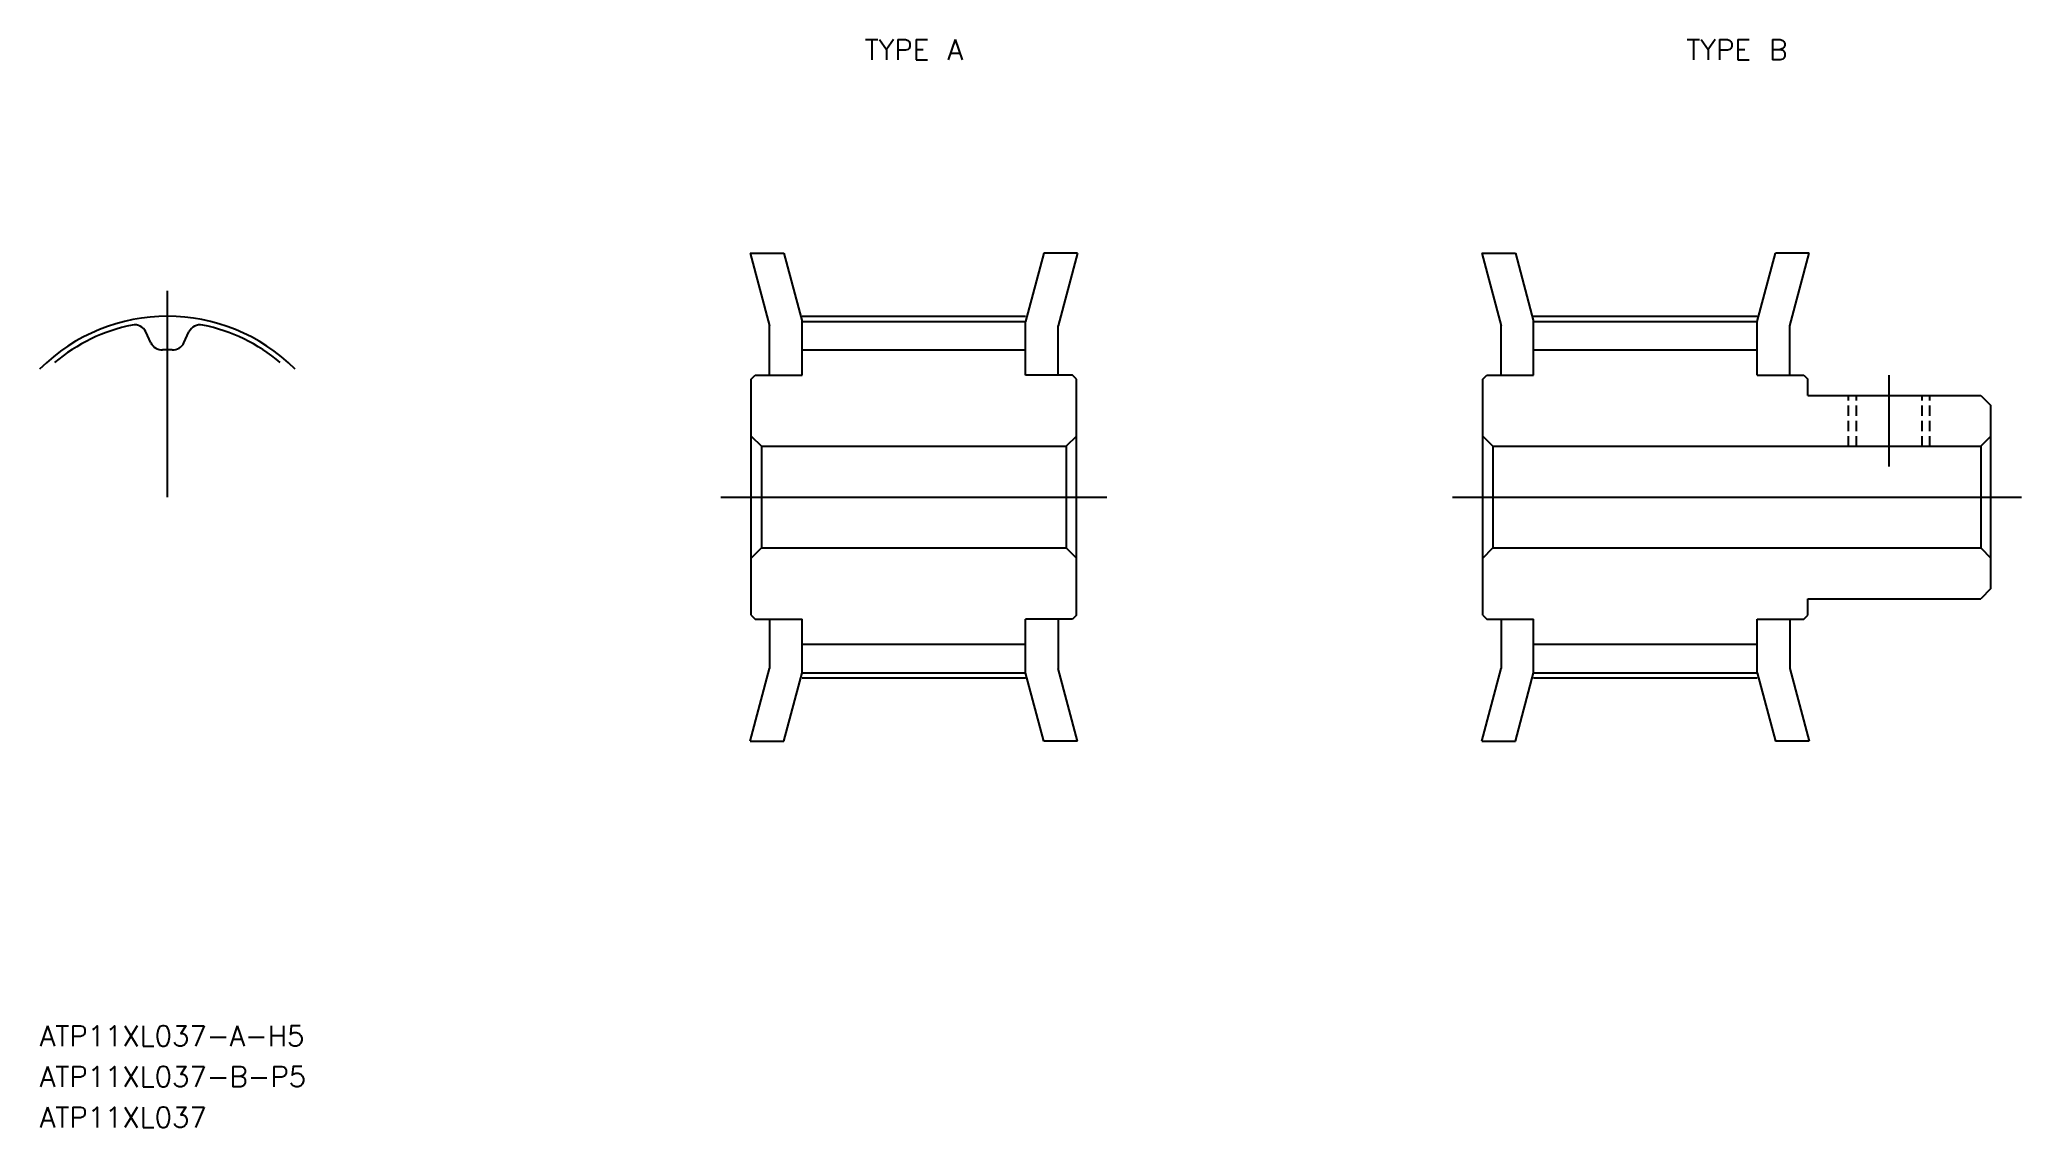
# Model space of a CAD drawing. Extents: x 60.4 to 157.9, y 17.2 to 70.7.
import ezdxf
from ezdxf.enums import TextEntityAlignment as Align

# ---------------------------------------------------------------- set-up
doc = ezdxf.new("R2010")
doc.units = 0
doc.linetypes.add('CENTER', pattern=[50.8, 31.75, -6.35, 6.35, -6.35])
doc.linetypes.add('DASHED', pattern=[0.75, 0.5, -0.25])
doc.layers.get('0').update_dxf_attribs({"linetype": 'CONTINUOUS'})
doc.layers.add('CENTER', color=1, linetype='CENTER')
doc.styles.add('MISUMI', font='txt.shx')

msp = doc.modelspace()

# ---------------------------------------------------------------- linework, layer by layer
at = {"color": 7, "linetype": 'CONTINUOUS'}
for p, q in [((95.32, 60.154), (96.976, 60.154)), ((95.32, 60.154), (96.276, 56.584)), ((96.976, 60.154), (97.876, 56.794)), ((109.777, 60.154), (108.876, 56.794)), ((111.433, 60.154), (109.777, 60.154)), ((111.433, 60.154), (110.476, 56.584)), ((131.32, 60.154), (132.976, 60.154)), ((131.32, 60.154), (132.276, 56.584)), ((132.976, 60.154), (133.876, 56.794)), ((144.876, 56.794), (145.777, 60.154)), ((147.433, 60.154), (145.777, 60.154)), ((146.476, 56.584), (147.433, 60.154)), ((96.276, 54.154), (96.276, 56.584)), ((97.876, 56.794), (108.876, 56.794)), ((97.876, 54.154), (97.876, 56.794)), ((108.876, 54.154), (108.876, 56.794)), ((110.476, 54.154), (110.476, 56.584)), ((132.276, 54.154), (132.276, 56.584)), ((133.876, 56.794), (144.876, 56.794)), ((133.876, 54.154), (133.876, 56.794)), ((144.876, 54.154), (144.876, 56.794)), ((146.476, 54.154), (146.476, 56.584)), ((65.838, 55.742), (65.588, 56.278)), ((67.458, 55.742), (67.708, 56.278)), ((97.876, 55.394), (108.876, 55.394)), ((133.876, 55.394), (144.876, 55.394)), ((95.376, 53.954), (95.576, 54.154)), ((95.376, 42.354), (95.376, 53.954)), ((95.576, 54.154), (97.876, 54.154)), ((111.176, 54.154), (108.876, 54.154)), ((111.376, 53.954), (111.176, 54.154)), ((111.376, 42.354), (111.376, 53.954)), ((131.376, 53.954), (131.576, 54.154)), ((131.376, 42.354), (131.376, 53.954)), ((131.576, 54.154), (133.876, 54.154)), ((144.876, 54.154), (147.176, 54.154)), ((147.176, 54.154), (147.376, 53.954)), ((147.376, 53.154), (147.376, 53.954)), ((147.376, 53.154), (155.876, 53.154)), ((155.876, 53.154), (156.376, 52.654)), ((156.376, 43.654), (156.376, 52.654)), ((95.376, 51.154), (95.876, 50.654)), ((111.376, 51.154), (110.876, 50.654)), ((131.376, 51.154), (131.876, 50.654)), ((155.876, 50.654), (156.376, 51.154)), ((95.876, 50.654), (110.876, 50.654)), ((95.876, 50.654), (95.876, 45.654)), ((110.876, 50.654), (110.876, 45.654)), ((131.876, 50.654), (155.876, 50.654)), ((131.876, 50.654), (131.876, 45.654)), ((155.876, 50.654), (155.876, 45.654)), ((95.376, 45.154), (95.876, 45.654)), ((95.876, 45.654), (110.876, 45.654)), ((111.376, 45.154), (110.876, 45.654)), ((131.376, 45.154), (131.876, 45.654)), ((131.876, 45.654), (155.876, 45.654)), ((155.876, 45.654), (156.376, 45.154)), ((147.376, 43.154), (155.876, 43.154)), ((147.376, 42.354), (147.376, 43.154)), ((156.376, 43.654), (155.876, 43.154)), ((95.376, 42.354), (95.576, 42.154)), ((95.576, 42.154), (97.876, 42.154)), ((96.276, 42.154), (96.276, 39.725)), ((97.876, 39.514), (97.876, 42.154)), ((111.176, 42.154), (108.876, 42.154)), ((108.876, 39.514), (108.876, 42.154)), ((110.476, 42.154), (110.476, 39.725)), ((111.376, 42.354), (111.176, 42.154)), ((131.376, 42.354), (131.576, 42.154)), ((131.576, 42.154), (133.876, 42.154)), ((132.276, 42.154), (132.276, 39.725)), ((133.876, 39.514), (133.876, 42.154)), ((144.876, 42.154), (147.176, 42.154)), ((144.876, 39.514), (144.876, 42.154)), ((146.476, 42.154), (146.476, 39.725)), ((147.176, 42.154), (147.376, 42.354)), ((97.876, 40.914), (108.876, 40.914)), ((133.876, 40.914), (144.876, 40.914)), ((95.32, 36.154), (96.276, 39.725)), ((96.976, 36.154), (97.876, 39.514)), ((97.876, 39.514), (108.876, 39.514)), ((109.777, 36.154), (108.876, 39.514)), ((111.433, 36.154), (110.476, 39.725)), ((131.32, 36.154), (132.276, 39.725)), ((132.976, 36.154), (133.876, 39.514)), ((133.876, 39.514), (144.876, 39.514)), ((144.876, 39.514), (145.777, 36.154)), ((146.476, 39.725), (147.433, 36.154)), ((95.32, 36.154), (96.976, 36.154)), ((111.433, 36.154), (109.777, 36.154)), ((131.32, 36.154), (132.976, 36.154)), ((147.433, 36.154), (145.777, 36.154))]:
    msp.add_line(p, q, dxfattribs=at)
at = {"color": 3, "linetype": 'DASHED'}
for p, q in [((149.376, 50.654), (149.376, 53.154)), ((149.756, 50.654), (149.756, 53.154)), ((152.996, 50.654), (152.996, 53.154)), ((153.376, 50.654), (153.376, 53.154))]:
    msp.add_line(p, q, dxfattribs=at)
at = {"color": 7, "linetype": 'CONTINUOUS'}
for centre, radius, start, end in [((66.648, 48.154), 8.64, 101.58882, 130), ((65.035, 56.02), 0.61, 25, 101.58882), ((68.261, 56.02), 0.61, 78.41118, 155), ((66.648, 48.154), 8.64, 50, 78.41118), ((66.391, 56), 0.61, 205, 271.87926), ((66.905, 56), 0.61, 268.12074, 335), ((66.648, 48.154), 7.24, 88.12074, 91.87926)]:
    msp.add_arc(centre, radius, start, end, dxfattribs=at)
at = {"layer": 'CENTER', "color": 1, "linetype": 'CENTER'}
for p, q in [((66.648, 48.154), (66.648, 58.301)), ((97.876, 57.049), (108.876, 57.049)), ((133.876, 57.049), (144.876, 57.049)), ((151.376, 49.654), (151.376, 54.154)), ((93.876, 48.154), (112.876, 48.154)), ((129.876, 48.154), (157.876, 48.154)), ((97.876, 39.259), (108.876, 39.259)), ((133.876, 39.259), (144.876, 39.259))]:
    msp.add_line(p, q, dxfattribs=at)
msp.add_arc((66.648, 48.154), 8.895, 45, 135, dxfattribs=at)

# ---------------------------------------------------------------- texts
at = {"color": 7, "linetype": 'CONTINUOUS', "style": 'MISUMI'}
for s, p in [('TYPE A', (103.376, 70.154)), ('TYPE B', (143.876, 70.154))]:
    msp.add_text(s, height=1, dxfattribs=at).set_placement(p, align=Align.MIDDLE_CENTER)
for s, p in [('ATP11XL037-A-H5', (60.358, 21.154)), ('ATP11XL037-B-P5', (60.358, 19.154)), ('ATP11XL037', (60.358, 17.154))]:
    msp.add_text(s, height=1, dxfattribs=at).set_placement(p)

doc.saveas('drawing.dxf')
